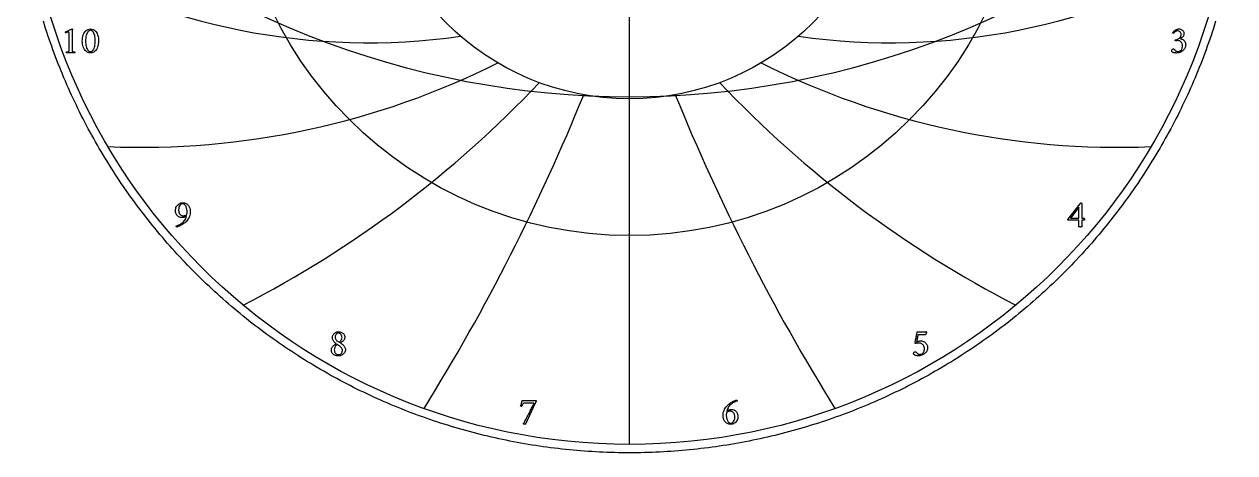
# Model space of a CAD drawing. Header units: millimetres. Extents: x -55 to 55, y -55 to 56.
# Drawn here: x -54 to 54, y -54.8 to -16.5 of the extents above; entities that cross this region are included whole.
import ezdxf

# ---------------------------------------------------------------- set-up
doc = ezdxf.new("R2010")
doc.units = ezdxf.units.MM
for name, color, linetype in [('CUT_OUTER', 1, 'Continuous'), ('ENGRAVE', 7, 'Continuous'), ('ENGRAVE_FINE', 8, 'Continuous'), ('TEXT', 5, 'Continuous')]:
    doc.layers.add(name, color=color, linetype=linetype)

msp = doc.modelspace()

# ---------------------------------------------------------------- linework, layer by layer
at = {"layer": 'CUT_OUTER'}
msp.add_lwpolyline([(52.294, -16.2143), (52.1935, -16.5348), (52.0911, -16.8548), (51.9867, -17.1741), (51.8803, -17.4927), (51.772, -17.8107), (51.6617, -18.1281), (51.5495, -18.4447), (51.4354, -18.7607), (51.3193, -19.0759), (51.2013, -19.3905), (51.0814, -19.7043), (50.9595, -20.0173), (50.8357, -20.3296), (50.71, -20.6412), (50.5824, -20.9519), (50.4529, -21.2619), (50.3215, -21.5711), (50.1882, -21.8794), (50.053, -22.187), (49.9159, -22.4937), (49.7769, -22.7995), (49.6361, -23.1045), (49.4934, -23.4086), (49.3488, -23.7119), (49.2024, -24.0142), (49.0542, -24.3157), (48.904, -24.6162), (48.7521, -24.9158), (48.5983, -25.2145), (48.4426, -25.5122), (48.2852, -25.809), (48.1259, -26.1048), (47.9648, -26.3996), (47.802, -26.6934), (47.6373, -26.9862), (47.4708, -27.278), (47.3025, -27.5687), (47.1325, -27.8585), (46.9606, -28.1471), (46.787, -28.4347), (46.6117, -28.7213), (46.4346, -29.0067), (46.2557, -29.2911), (46.0751, -29.5744), (45.8928, -29.8565), (45.7087, -30.1376), (45.523, -30.4175), (45.3355, -30.6962), (45.1463, -30.9738), (44.9554, -31.2502), (44.7628, -31.5255), (44.5685, -31.7996), (44.3725, -32.0724), (44.1749, -32.3441), (43.9756, -32.6145), (43.7747, -32.8838), (43.5721, -33.1517), (43.3678, -33.4185), (43.162, -33.6839), (42.9545, -33.9481), (42.7454, -34.2111), (42.5346, -34.4727), (42.3223, -34.733), (42.1084, -34.9921), (41.8929, -35.2498), (41.6758, -35.5062), (41.4572, -35.7612), (41.237, -36.0149), (41.0152, -36.2673), (40.7919, -36.5182), (40.5671, -36.7679), (40.3407, -37.0161), (40.1128, -37.2629), (39.8834, -37.5083), (39.6525, -37.7523), (39.4201, -37.9949), (39.1863, -38.2361), (38.9509, -38.4758), (38.7141, -38.7141), (38.4758, -38.9509), (38.2361, -39.1863), (37.9949, -39.4201), (37.7523, -39.6525), (37.5083, -39.8834), (37.2629, -40.1128), (37.0161, -40.3407), (36.7679, -40.5671), (36.5182, -40.7919), (36.2673, -41.0152), (36.0149, -41.237), (35.7612, -41.4572), (35.5062, -41.6758), (35.2498, -41.8929), (34.9921, -42.1084), (34.733, -42.3223), (34.4727, -42.5346), (34.2111, -42.7454), (33.9481, -42.9545), (33.6839, -43.162), (33.4185, -43.3678), (33.1517, -43.5721), (32.8838, -43.7747), (32.6145, -43.9756), (32.3441, -44.1749), (32.0724, -44.3725), (31.7996, -44.5685), (31.5255, -44.7628), (31.2502, -44.9554), (30.9738, -45.1463), (30.6962, -45.3355), (30.4175, -45.523), (30.1376, -45.7087), (29.8565, -45.8928), (29.5744, -46.0751), (29.2911, -46.2557), (29.0067, -46.4346), (28.7213, -46.6117), (28.4347, -46.787), (28.1471, -46.9606), (27.8585, -47.1325), (27.5687, -47.3025), (27.278, -47.4708), (26.9862, -47.6373), (26.6934, -47.802), (26.3996, -47.9648), (26.1048, -48.1259), (25.809, -48.2852), (25.5122, -48.4426), (25.2145, -48.5983), (24.9158, -48.7521), (24.6162, -48.904), (24.3157, -49.0542), (24.0142, -49.2024), (23.7119, -49.3488), (23.4086, -49.4934), (23.1045, -49.6361), (22.7995, -49.7769), (22.4937, -49.9159), (22.187, -50.053), (21.8794, -50.1882), (21.5711, -50.3215), (21.2619, -50.4529), (20.9519, -50.5824), (20.6412, -50.71), (20.3296, -50.8357), (20.0173, -50.9595), (19.7043, -51.0814), (19.3905, -51.2013), (19.0759, -51.3193), (18.7607, -51.4354), (18.4447, -51.5495), (18.1281, -51.6617), (17.8107, -51.772), (17.4927, -51.8803), (17.1741, -51.9867), (16.8548, -52.0911), (16.5348, -52.1935), (16.2143, -52.294), (15.8931, -52.3925), (15.5713, -52.489), (15.249, -52.5836), (14.926, -52.6761), (14.6025, -52.7667), (14.2785, -52.8553), (13.9539, -52.942), (13.6288, -53.0266), (13.3032, -53.1092), (12.977, -53.1898), (12.6504, -53.2685), (12.3233, -53.3451), (11.9958, -53.4197), (11.6678, -53.4923), (11.3393, -53.5629), (11.0105, -53.6314), (10.6812, -53.698), (10.3515, -53.7625), (10.0214, -53.825), (9.691, -53.8855), (9.3602, -53.944), (9.029, -54.0004), (8.6975, -54.0548), (8.3656, -54.1071), (8.0335, -54.1574), (7.701, -54.2057), (7.3683, -54.2519), (7.0353, -54.2961), (6.702, -54.3383), (6.3684, -54.3784), (6.0347, -54.4164), (5.7007, -54.4524), (5.3664, -54.4864), (5.032, -54.5183), (4.6974, -54.5481), (4.3626, -54.5759), (4.0277, -54.6017), (3.6926, -54.6253), (3.3573, -54.647), (3.0219, -54.6665), (2.6865, -54.6841), (2.3509, -54.6995), (2.0152, -54.7129), (1.6794, -54.7242), (1.3436, -54.7335), (1.0078, -54.7407), (0.6719, -54.7459), (0.3359, -54.749), (0, -54.75), (-0.3359, -54.749), (-0.6719, -54.7459), (-1.0078, -54.7407), (-1.3436, -54.7335), (-1.6794, -54.7242), (-2.0152, -54.7129), (-2.3509, -54.6995), (-2.6865, -54.6841), (-3.0219, -54.6665), (-3.3573, -54.647), (-3.6926, -54.6253), (-4.0277, -54.6017), (-4.3626, -54.5759), (-4.6974, -54.5481), (-5.032, -54.5183), (-5.3664, -54.4864), (-5.7007, -54.4524), (-6.0347, -54.4164), (-6.3684, -54.3784), (-6.702, -54.3383), (-7.0353, -54.2961), (-7.3683, -54.2519), (-7.701, -54.2057), (-8.0335, -54.1574), (-8.3656, -54.1071), (-8.6975, -54.0548), (-9.029, -54.0004), (-9.3602, -53.944), (-9.691, -53.8855), (-10.0214, -53.825), (-10.3515, -53.7625), (-10.6812, -53.698), (-11.0105, -53.6314), (-11.3393, -53.5629), (-11.6678, -53.4923), (-11.9958, -53.4197), (-12.3233, -53.3451), (-12.6504, -53.2685), (-12.977, -53.1898), (-13.3032, -53.1092), (-13.6288, -53.0266), (-13.9539, -52.942), (-14.2785, -52.8553), (-14.6025, -52.7667), (-14.926, -52.6761), (-15.249, -52.5836), (-15.5713, -52.489), (-15.8931, -52.3925), (-16.2143, -52.294), (-16.5348, -52.1935), (-16.8548, -52.0911), (-17.1741, -51.9867), (-17.4927, -51.8803), (-17.8107, -51.772), (-18.1281, -51.6617), (-18.4447, -51.5495), (-18.7607, -51.4354), (-19.0759, -51.3193), (-19.3905, -51.2013), (-19.7043, -51.0814), (-20.0173, -50.9595), (-20.3296, -50.8357), (-20.6412, -50.71), (-20.9519, -50.5824), (-21.2619, -50.4529), (-21.5711, -50.3215), (-21.8794, -50.1882), (-22.187, -50.053), (-22.4937, -49.9159), (-22.7995, -49.7769), (-23.1045, -49.6361), (-23.4086, -49.4934), (-23.7119, -49.3488), (-24.0142, -49.2024), (-24.3157, -49.0542), (-24.6162, -48.904), (-24.9158, -48.7521), (-25.2145, -48.5983), (-25.5122, -48.4426), (-25.809, -48.2852), (-26.1048, -48.1259), (-26.3996, -47.9648), (-26.6934, -47.802), (-26.9862, -47.6373), (-27.278, -47.4708), (-27.5687, -47.3025), (-27.8585, -47.1325), (-28.1471, -46.9606), (-28.4347, -46.787), (-28.7213, -46.6117), (-29.0067, -46.4346), (-29.2911, -46.2557), (-29.5744, -46.0751), (-29.8565, -45.8928), (-30.1376, -45.7087), (-30.4175, -45.523), (-30.6962, -45.3355), (-30.9738, -45.1463), (-31.2502, -44.9554), (-31.5255, -44.7628), (-31.7996, -44.5685), (-32.0724, -44.3725), (-32.3441, -44.1749), (-32.6145, -43.9756), (-32.8838, -43.7747), (-33.1517, -43.5721), (-33.4185, -43.3678), (-33.6839, -43.162), (-33.9481, -42.9545), (-34.2111, -42.7454), (-34.4727, -42.5346), (-34.733, -42.3223), (-34.9921, -42.1084), (-35.2498, -41.8929), (-35.5062, -41.6758), (-35.7612, -41.4572), (-36.0149, -41.237), (-36.2673, -41.0152), (-36.5182, -40.7919), (-36.7679, -40.5671), (-37.0161, -40.3407), (-37.2629, -40.1128), (-37.5083, -39.8834), (-37.7523, -39.6525), (-37.9949, -39.4201), (-38.2361, -39.1863), (-38.4758, -38.9509), (-38.7141, -38.7141), (-38.9509, -38.4758), (-39.1863, -38.2361), (-39.4201, -37.9949), (-39.6525, -37.7523), (-39.8834, -37.5083), (-40.1128, -37.2629), (-40.3407, -37.0161), (-40.5671, -36.7679), (-40.7919, -36.5182), (-41.0152, -36.2673), (-41.237, -36.0149), (-41.4572, -35.7612), (-41.6758, -35.5062), (-41.8929, -35.2498), (-42.1084, -34.9921), (-42.3223, -34.733), (-42.5346, -34.4727), (-42.7454, -34.2111), (-42.9545, -33.9481), (-43.162, -33.6839), (-43.3678, -33.4185), (-43.5721, -33.1517), (-43.7747, -32.8838), (-43.9756, -32.6145), (-44.1749, -32.3441), (-44.3725, -32.0724), (-44.5685, -31.7996), (-44.7628, -31.5255), (-44.9554, -31.2502), (-45.1463, -30.9738), (-45.3355, -30.6962), (-45.523, -30.4175), (-45.7087, -30.1376), (-45.8928, -29.8565), (-46.0751, -29.5744), (-46.2557, -29.2911), (-46.4346, -29.0067), (-46.6117, -28.7213), (-46.787, -28.4347), (-46.9606, -28.1471), (-47.1325, -27.8585), (-47.3025, -27.5687), (-47.4708, -27.278), (-47.6373, -26.9862), (-47.802, -26.6934), (-47.9648, -26.3996), (-48.1259, -26.1048), (-48.2852, -25.809), (-48.4426, -25.5122), (-48.5983, -25.2145), (-48.7521, -24.9158), (-48.904, -24.6162), (-49.0542, -24.3157), (-49.2024, -24.0142), (-49.3488, -23.7119), (-49.4934, -23.4086), (-49.6361, -23.1045), (-49.7769, -22.7995), (-49.9159, -22.4937), (-50.053, -22.187), (-50.1882, -21.8794), (-50.3215, -21.5711), (-50.4529, -21.2619), (-50.5824, -20.9519), (-50.71, -20.6412), (-50.8357, -20.3296), (-50.9595, -20.0173), (-51.0814, -19.7043), (-51.2013, -19.3905), (-51.3193, -19.0759), (-51.4354, -18.7607), (-51.5495, -18.4447), (-51.6617, -18.1281), (-51.772, -17.8107), (-51.8803, -17.4927), (-51.9867, -17.1741), (-52.0911, -16.8548), (-52.1935, -16.5348), (-52.294, -16.2143)], dxfattribs=at)
at = {"layer": 'ENGRAVE'}
for points in [[(0, -54), (0, 54)], [(0, -54), (0, -23.1383)]]:
    msp.add_lwpolyline(points, dxfattribs=at)
for radius in [54, 35.3478, 23.1383]:
    msp.add_circle((0, 0), radius, dxfattribs=at)
for centre, radius, start, end in [((-23.3039, 40.3636), 58.4958, 239.415548, 278.083995), ((23.3039, 40.3636), 58.4958, 261.916005, 300.584452), ((-43.5768, 43.5768), 71.0447, 267.619017, 296.620352), ((43.5768, 43.5768), 71.0447, 243.379648, 272.380983), ((-79.5809, 45.946), 98.4562, 297.270124, 316.604347), ((79.5809, 45.946), 98.4562, 223.395653, 242.729876), ((-176.8905, 47.3977), 186.5108, 328.231954, 337.899065), ((176.8905, 47.3977), 186.5108, 202.100935, 211.768046)]:
    msp.add_arc(centre, radius, start, end, dxfattribs=at)
at = {"layer": 'ENGRAVE_FINE'}
msp.add_arc((0, 54.4824), 77.4375, 225.796451, 314.203549, dxfattribs=at)
at = {"layer": 'TEXT'}
for points in [[(-49.9891, -18.6487), (-49.9891, -17.3032), (-49.9901, -17.2702), (-49.9929, -17.2427), (-49.9977, -17.2208), (-50.0044, -17.2044), (-50.0135, -17.1925), (-50.0253, -17.1839), (-50.0399, -17.1788), (-50.0572, -17.1771), (-50.0785, -17.1787), (-50.1049, -17.1835), (-50.1364, -17.1915), (-50.173, -17.2027), (-50.2099, -17.2149), (-50.242, -17.2261), (-50.2695, -17.2362), (-50.2923, -17.2453), (-50.3057, -17.2327), (-50.3153, -17.2189), (-50.321, -17.2037), (-50.3229, -17.1873), (-50.3229, -17.1871), (-50.3229, -17.1865), (-50.3229, -17.1854), (-50.3229, -17.1839), (-50.3225, -17.1778), (-50.3212, -17.1729), (-50.3191, -17.1693), (-50.3161, -17.1669), (-50.2483, -17.1361), (-50.1811, -17.1052), (-50.1146, -17.074), (-50.0487, -17.0426), (-49.9859, -17.0124), (-49.9286, -16.9851), (-49.8769, -16.9605), (-49.8307, -16.9387), (-49.7925, -16.9208), (-49.7647, -16.908), (-49.7473, -16.9004), (-49.7404, -16.8978), (-49.7336, -16.8978), (-49.7257, -16.8991), (-49.7191, -16.9029), (-49.7138, -16.9093), (-49.7098, -16.9182), (-49.7066, -16.928), (-49.7038, -16.937), (-49.7015, -16.9451), (-49.6995, -16.9523), (-49.7004, -16.9575), (-49.703, -16.9732), (-49.7072, -16.9992), (-49.7132, -17.0358), (-49.7191, -17.0819), (-49.7234, -17.1367), (-49.7259, -17.2002), (-49.7268, -17.2725), (-49.7268, -18.6487), (-49.7267, -18.6855), (-49.7264, -18.7211), (-49.7258, -18.7554), (-49.7251, -18.7884), (-49.7235, -18.8193), (-49.7204, -18.8471), (-49.7158, -18.8721), (-49.7098, -18.894), (-49.704, -18.9023), (-49.6936, -18.9102), (-49.6785, -18.9176), (-49.6587, -18.9246), (-49.6362, -18.9309), (-49.6131, -18.9361), (-49.5894, -18.9403), (-49.565, -18.9434), (-49.5421, -18.9456), (-49.5228, -18.9472), (-49.5072, -18.9482), (-49.4952, -18.9485), (-49.4906, -18.9566), (-49.4871, -18.9672), (-49.4846, -18.9804), (-49.4832, -18.9962), (-49.4833, -19.0119), (-49.4854, -19.0251), (-49.4893, -19.0358), (-49.4952, -19.0439), (-49.5452, -19.0406), (-49.5931, -19.0375), (-49.6389, -19.0346), (-49.6825, -19.0319), (-49.7259, -19.0297), (-49.7711, -19.0281), (-49.8179, -19.0272), (-49.8665, -19.0268), (-49.9131, -19.0272), (-49.9576, -19.0281), (-50, -19.0297), (-50.0402, -19.0319), (-50.0809, -19.0346), (-50.1245, -19.0375), (-50.1711, -19.0406), (-50.2207, -19.0439), (-50.2266, -19.0358), (-50.2305, -19.0251), (-50.2326, -19.0119), (-50.2327, -18.9962), (-50.2313, -18.9804), (-50.2288, -18.9672), (-50.2253, -18.9566), (-50.2207, -18.9485), (-50.2087, -18.9482), (-50.1931, -18.9472), (-50.1738, -18.9456), (-50.1509, -18.9434), (-50.1265, -18.9403), (-50.1028, -18.9361), (-50.0797, -18.9309), (-50.0572, -18.9246), (-50.0376, -18.9176), (-50.0232, -18.9102), (-50.0138, -18.9023), (-50.0095, -18.894), (-50.0034, -18.8721), (-49.9985, -18.8471), (-49.9948, -18.8193), (-49.9925, -18.7884), (-49.991, -18.7554), (-49.9899, -18.7211), (-49.9893, -18.6855), (-49.9891, -18.6487)], [(-48.0917, -16.9012), (-47.9788, -16.9104), (-47.875, -16.9378), (-47.7803, -16.9836), (-47.6949, -17.0477), (-47.6188, -17.127), (-47.5526, -17.2184), (-47.4962, -17.322), (-47.4496, -17.4377), (-47.4131, -17.5624), (-47.387, -17.6928), (-47.3713, -17.8289), (-47.3661, -17.9708), (-47.3715, -18.1127), (-47.3874, -18.2489), (-47.414, -18.3793), (-47.4513, -18.5039), (-47.4987, -18.6198), (-47.5556, -18.7237), (-47.6221, -18.8156), (-47.6983, -18.8957), (-47.7835, -18.9605), (-47.8775, -19.0068), (-47.9802, -19.0346), (-48.0917, -19.0439), (-48.2003, -19.0346), (-48.3012, -19.0068), (-48.3945, -18.9605), (-48.48, -18.8957), (-48.557, -18.8156), (-48.6244, -18.7237), (-48.6822, -18.6198), (-48.7304, -18.5039), (-48.7684, -18.3793), (-48.7956, -18.2489), (-48.8118, -18.1127), (-48.8173, -17.9708), (-48.812, -17.8289), (-48.796, -17.6928), (-48.7694, -17.5624), (-48.7321, -17.4377), (-48.6846, -17.322), (-48.6274, -17.2184), (-48.5603, -17.127), (-48.4834, -17.0477), (-48.3976, -16.9836), (-48.3038, -16.9378), (-48.2018, -16.9104), (-48.0917, -16.9012)], [(-48.0747, -17.0238), (-48.1421, -17.0318), (-48.2045, -17.0558), (-48.2621, -17.0957), (-48.3148, -17.1516), (-48.3622, -17.2209), (-48.4038, -17.301), (-48.4397, -17.3921), (-48.4698, -17.4939), (-48.4937, -17.6042), (-48.5107, -17.7205), (-48.5209, -17.8427), (-48.5243, -17.9708), (-48.5209, -18.0976), (-48.5107, -18.2191), (-48.4937, -18.3352), (-48.4698, -18.446), (-48.4401, -18.5488), (-48.4055, -18.6406), (-48.366, -18.7216), (-48.3216, -18.7918), (-48.273, -18.8484), (-48.2207, -18.8889), (-48.1648, -18.9131), (-48.1053, -18.9212), (-48.0336, -18.9129), (-47.9682, -18.888), (-47.9092, -18.8465), (-47.8567, -18.7884), (-47.8104, -18.7164), (-47.7702, -18.6334), (-47.7363, -18.5393), (-47.7085, -18.4341), (-47.6869, -18.3211), (-47.6714, -18.2033), (-47.6622, -18.0809), (-47.6591, -17.9538), (-47.6624, -17.826), (-47.6723, -17.7047), (-47.6888, -17.5901), (-47.7119, -17.482), (-47.7408, -17.3826), (-47.7749, -17.2938), (-47.8141, -17.2157), (-47.8584, -17.1482), (-47.907, -17.0938), (-47.9593, -17.0549), (-48.0152, -17.0316), (-48.0747, -17.0238)], [(49.0285, -16.8978), (49.0721, -16.9009), (49.1179, -16.9101), (49.1658, -16.9256), (49.2158, -16.9472), (49.2651, -16.9748), (49.3108, -17.0081), (49.3528, -17.0472), (49.3913, -17.092), (49.4233, -17.1422), (49.4462, -17.1976), (49.4599, -17.258), (49.4645, -17.3236), (49.4612, -17.3753), (49.4513, -17.4249), (49.4348, -17.4724), (49.4117, -17.5178), (49.384, -17.5606), (49.3538, -17.6004), (49.321, -17.6372), (49.2857, -17.6711), (49.25, -17.7017), (49.2163, -17.729), (49.1844, -17.7528), (49.1545, -17.7733), (49.2031, -17.7833), (49.2533, -17.7997), (49.3053, -17.8224), (49.3589, -17.8516), (49.4114, -17.8871), (49.4598, -17.9287), (49.5042, -17.9765), (49.5446, -18.0304), (49.5781, -18.0906), (49.602, -18.1569), (49.6164, -18.2294), (49.6212, -18.3081), (49.6166, -18.3912), (49.6029, -18.4703), (49.58, -18.5454), (49.548, -18.6164), (49.5084, -18.6828), (49.4628, -18.7441), (49.4113, -18.8003), (49.3538, -18.8514), (49.2915, -18.8971), (49.2256, -18.937), (49.1561, -18.9712), (49.083, -18.9996), (49.0076, -19.0219), (48.9314, -19.0379), (48.8543, -19.0475), (48.7764, -19.0507), (48.742, -19.0495), (48.7036, -19.046), (48.6611, -19.0401), (48.6146, -19.0319), (48.5672, -19.0212), (48.5222, -19.0077), (48.4795, -18.9914), (48.4392, -18.9723), (48.4315, -18.9655), (48.4221, -18.9553), (48.4111, -18.9417), (48.3983, -18.9246), (48.3864, -18.9057), (48.3778, -18.8863), (48.3727, -18.8665), (48.371, -18.8463), (48.3737, -18.8122), (48.3817, -18.7816), (48.395, -18.7543), (48.4136, -18.7305), (48.4356, -18.7111), (48.4592, -18.6973), (48.4842, -18.689), (48.5107, -18.6862), (48.543, -18.6895), (48.5716, -18.6994), (48.5966, -18.7159), (48.618, -18.739), (48.6377, -18.7646), (48.6576, -18.7888), (48.6777, -18.8115), (48.6981, -18.8327), (48.7231, -18.8547), (48.7504, -18.8731), (48.7801, -18.8879), (48.8122, -18.8991), (48.8453, -18.9073), (48.8782, -18.9131), (48.9108, -18.9167), (48.9433, -18.9178), (48.9877, -18.9147), (49.0323, -18.9055), (49.0771, -18.89), (49.1222, -18.8684), (49.1655, -18.8397), (49.2052, -18.8029), (49.2413, -18.7579), (49.2737, -18.7049), (49.3006, -18.6431), (49.3197, -18.5716), (49.3312, -18.4906), (49.3351, -18.4), (49.3312, -18.3339), (49.3197, -18.2719), (49.3006, -18.2139), (49.2737, -18.1599), (49.2408, -18.1106), (49.2035, -18.0666), (49.1616, -18.028), (49.1153, -17.9947), (49.0661, -17.9679), (49.0153, -17.9487), (48.963, -17.9372), (48.9093, -17.9334), (48.8819, -17.9344), (48.8543, -17.9376), (48.8265, -17.9429), (48.7985, -17.9504), (48.772, -17.9583), (48.7487, -17.9649), (48.7286, -17.9702), (48.7117, -17.9742), (48.7027, -17.96), (48.6963, -17.9444), (48.6925, -17.9276), (48.6912, -17.9095), (48.6917, -17.8984), (48.6929, -17.8891), (48.6951, -17.8814), (48.6981, -17.8755), (48.7636, -17.8582), (48.8275, -17.8371), (48.8897, -17.8122), (48.9501, -17.7835), (49.0069, -17.7506), (49.0579, -17.7132), (49.1031, -17.6714), (49.1426, -17.6251), (49.1746, -17.5737), (49.1975, -17.5165), (49.2113, -17.4536), (49.2158, -17.3849), (49.2101, -17.3213), (49.1928, -17.2631), (49.1641, -17.2106), (49.1239, -17.1635), (49.0747, -17.1248), (49.0191, -17.0971), (48.9572, -17.0805), (48.8888, -17.0749), (48.8377, -17.078), (48.79, -17.0873), (48.7457, -17.1027), (48.7049, -17.1243), (48.6677, -17.1492), (48.6346, -17.1746), (48.6055, -17.2003), (48.5805, -17.2265), (48.5593, -17.2505), (48.5418, -17.2695), (48.5278, -17.2837), (48.5175, -17.2929), (48.5107, -17.2915), (48.5039, -17.287), (48.4971, -17.2795), (48.4903, -17.2691), (48.4843, -17.2572), (48.48, -17.2453), (48.4775, -17.2333), (48.4766, -17.2214), (48.504, -17.1826), (48.535, -17.1443), (48.5696, -17.1068), (48.6078, -17.0698), (48.6494, -17.0347), (48.6942, -17.0025), (48.7422, -16.9734), (48.7934, -16.9472), (48.8477, -16.9256), (48.905, -16.9101), (48.9652, -16.9009), (49.0285, -16.8978)], [(-40.4344, -34.4917), (-40.3797, -34.4729), (-40.3215, -34.4508), (-40.2597, -34.4252), (-40.1942, -34.3963), (-40.1268, -34.3631), (-40.0592, -34.3248), (-39.9914, -34.2813), (-39.9234, -34.2328), (-39.8569, -34.1784), (-39.7935, -34.1174), (-39.7334, -34.0498), (-39.6764, -33.9756), (-39.6246, -33.8939), (-39.5798, -33.804), (-39.542, -33.7057), (-39.5112, -33.5992), (-39.5554, -33.6329), (-39.6028, -33.6626), (-39.6533, -33.6883), (-39.7071, -33.7099), (-39.7608, -33.727), (-39.8114, -33.7393), (-39.8588, -33.7466), (-39.903, -33.7491), (-39.9863, -33.745), (-40.0626, -33.7329), (-40.1319, -33.7127), (-40.1942, -33.6843), (-40.25, -33.6497), (-40.2998, -33.6107), (-40.3437, -33.5671), (-40.3816, -33.5191), (-40.4139, -33.4682), (-40.4412, -33.4161), (-40.4633, -33.3626), (-40.4803, -33.3079), (-40.493, -33.254), (-40.5021, -33.2028), (-40.5075, -33.1543), (-40.5093, -33.1087), (-40.5037, -33.0169), (-40.4867, -32.929), (-40.4585, -32.8449), (-40.419, -32.7646), (-40.37, -32.69), (-40.313, -32.6228), (-40.2482, -32.5631), (-40.1755, -32.5108), (-40.0967, -32.4683), (-40.0137, -32.438), (-39.9264, -32.4198), (-39.8348, -32.4137), (-39.7617, -32.4179), (-39.6922, -32.4303), (-39.6263, -32.4511), (-39.564, -32.4802), (-39.5058, -32.516), (-39.452, -32.5572), (-39.4027, -32.6038), (-39.3579, -32.6556), (-39.3179, -32.7117), (-39.283, -32.771), (-39.2532, -32.8335), (-39.2285, -32.8992), (-39.2091, -32.9663), (-39.1953, -33.0333), (-39.187, -33.1), (-39.1842, -33.1666), (-39.1892, -33.2926), (-39.2042, -33.4152), (-39.2292, -33.5345), (-39.2642, -33.6503), (-39.3093, -33.7608), (-39.3643, -33.864), (-39.4293, -33.9601), (-39.5044, -34.0488), (-39.5649, -34.1123), (-39.6304, -34.1732), (-39.7011, -34.2315), (-39.7769, -34.2873), (-39.8556, -34.3398), (-39.9349, -34.3882), (-40.0148, -34.4326), (-40.0954, -34.4729), (-40.1749, -34.5088), (-40.2517, -34.5398), (-40.3257, -34.5659), (-40.3969, -34.5871), (-40.4077, -34.5845), (-40.4165, -34.5768), (-40.4231, -34.5641), (-40.4275, -34.5462), (-40.4305, -34.5274), (-40.4327, -34.5121), (-40.4339, -34.5002), (-40.4344, -34.4917)], [(-39.484, -33.4527), (-39.4808, -33.4252), (-39.478, -33.3973), (-39.4757, -33.369), (-39.4737, -33.3403), (-39.4722, -33.3113), (-39.4712, -33.2824), (-39.4705, -33.2534), (-39.4703, -33.2245), (-39.4718, -33.1676), (-39.4763, -33.1095), (-39.4837, -33.0501), (-39.4942, -32.9894), (-39.5076, -32.9292), (-39.524, -32.8711), (-39.5434, -32.8151), (-39.5657, -32.7612), (-39.5913, -32.7108), (-39.6202, -32.6654), (-39.6526, -32.6248), (-39.6883, -32.5892), (-39.7273, -32.5601), (-39.7692, -32.5393), (-39.8142, -32.5269), (-39.8621, -32.5227), (-39.9371, -32.5321), (-40.0056, -32.5602), (-40.0674, -32.6071), (-40.1227, -32.6726), (-40.1681, -32.7523), (-40.2006, -32.8412), (-40.2201, -32.9396), (-40.2266, -33.0473), (-40.224, -33.1162), (-40.2163, -33.1832), (-40.2036, -33.2482), (-40.1857, -33.3113), (-40.1621, -33.3704), (-40.132, -33.4233), (-40.0956, -33.4701), (-40.0528, -33.5106), (-40.0032, -33.5434), (-39.9464, -33.5668), (-39.8823, -33.5809), (-39.811, -33.5856), (-39.7743, -33.5842), (-39.7356, -33.58), (-39.6951, -33.5731), (-39.6526, -33.5634), (-39.6095, -33.5482), (-39.567, -33.5247), (-39.5252, -33.4928), (-39.484, -33.4527)], [(40.2913, -32.424), (40.304, -32.4252), (40.3147, -32.4291), (40.3235, -32.4355), (40.3305, -32.4444), (40.3357, -32.4546), (40.3394, -32.4648), (40.3416, -32.4751), (40.3424, -32.4853), (40.3424, -33.7968), (40.54, -33.7968), (40.5483, -33.7993), (40.5561, -33.807), (40.5636, -33.8197), (40.5706, -33.8376), (40.5766, -33.8589), (40.5808, -33.8819), (40.5834, -33.9066), (40.5842, -33.933), (40.5836, -33.9505), (40.5817, -33.9654), (40.5785, -33.9777), (40.574, -33.9875), (40.3424, -33.9875), (40.3424, -34.57), (40.341, -34.5706), (40.3368, -34.5721), (40.3299, -34.5748), (40.3202, -34.5785), (40.3044, -34.5823), (40.2789, -34.5849), (40.2439, -34.5865), (40.1993, -34.5871), (40.1472, -34.5853), (40.1099, -34.5802), (40.0875, -34.5717), (40.0801, -34.5598), (40.0801, -33.9875), (39.1433, -33.9875), (39.1353, -33.9819), (39.1284, -33.9752), (39.1226, -33.9674), (39.1178, -33.9586), (39.114, -33.9495), (39.1114, -33.9411), (39.1098, -33.9333), (39.1092, -33.9262), (40.1925, -32.5091), (40.2019, -32.4982), (40.2129, -32.4857), (40.2257, -32.4718), (40.2402, -32.4563), (40.2549, -32.4422), (40.2683, -32.432), (40.2804, -32.426), (40.2913, -32.424)], [(40.0801, -32.8225), (39.3341, -33.7968), (40.0801, -33.7968)], [(-25.9546, -43.9347), (-25.8813, -43.9383), (-25.8111, -43.9491), (-25.7441, -43.9672), (-25.6804, -43.9926), (-25.6213, -44.0247), (-25.5684, -44.0633), (-25.5217, -44.1082), (-25.4811, -44.1595), (-25.4483, -44.217), (-25.4249, -44.2804), (-25.4108, -44.3498), (-25.4062, -44.4252), (-25.41, -44.4878), (-25.4215, -44.5461), (-25.4407, -44.6002), (-25.4675, -44.65), (-25.4997, -44.696), (-25.5352, -44.7386), (-25.5738, -44.7778), (-25.6157, -44.8135), (-25.6586, -44.8463), (-25.7004, -44.8765), (-25.7412, -44.9042), (-25.7809, -44.9293), (-25.7898, -44.9332), (-25.7928, -44.9379), (-25.7898, -44.9434), (-25.7809, -44.9498), (-25.7299, -44.9792), (-25.6791, -45.0128), (-25.6285, -45.0507), (-25.5782, -45.0929), (-25.5301, -45.1384), (-25.4862, -45.1865), (-25.4466, -45.2372), (-25.4113, -45.2904), (-25.3822, -45.3456), (-25.3615, -45.402), (-25.349, -45.4597), (-25.3448, -45.5187), (-25.3504, -45.6), (-25.367, -45.6771), (-25.3947, -45.7499), (-25.4334, -45.8184), (-25.4812, -45.8813), (-25.536, -45.9372), (-25.5979, -45.9861), (-25.6668, -46.0279), (-25.7405, -46.0615), (-25.8171, -46.0854), (-25.8964, -46.0998), (-25.9784, -46.1046), (-26.0663, -46.1003), (-26.1492, -46.0875), (-26.2272, -46.0663), (-26.3004, -46.0364), (-26.3671, -45.999), (-26.426, -45.9547), (-26.477, -45.9036), (-26.5201, -45.8457), (-26.5543, -45.782), (-26.5788, -45.7137), (-26.5935, -45.6407), (-26.5984, -45.5629), (-26.5954, -45.5097), (-26.5865, -45.4591), (-26.5716, -45.4109), (-26.5507, -45.3654), (-26.5254, -45.3224), (-26.4971, -45.2819), (-26.4658, -45.244), (-26.4315, -45.2087), (-26.3956, -45.1759), (-26.3595, -45.1457), (-26.3232, -45.118), (-26.2867, -45.0929), (-26.2517, -45.0701), (-26.2199, -45.0494), (-26.1912, -45.0309), (-26.1658, -45.0145), (-26.1607, -45.0096), (-26.159, -45.0051), (-26.1607, -45.0011), (-26.1658, -44.9975), (-26.2006, -44.9748), (-26.2369, -44.9477), (-26.2747, -44.916), (-26.314, -44.88), (-26.3525, -44.84), (-26.3881, -44.7969), (-26.4206, -44.7506), (-26.4502, -44.7011), (-26.4748, -44.6487), (-26.4924, -44.5938), (-26.5029, -44.5363), (-26.5064, -44.4763), (-26.5017, -44.406), (-26.4873, -44.3383), (-26.4633, -44.2732), (-26.4298, -44.2106), (-26.3884, -44.1521), (-26.3408, -44.0995), (-26.287, -44.0525), (-26.2271, -44.0113), (-26.1628, -43.9778), (-26.096, -43.9538), (-26.0266, -43.9395), (-25.9546, -43.9347)], [(-25.9716, -44.0505), (-26.029, -44.0573), (-26.0819, -44.0777), (-26.1304, -44.1118), (-26.1743, -44.1595), (-26.2108, -44.2165), (-26.2369, -44.2787), (-26.2526, -44.346), (-26.2578, -44.4184), (-26.254, -44.479), (-26.2429, -44.5346), (-26.2242, -44.5854), (-26.1982, -44.6313), (-26.167, -44.6727), (-26.133, -44.7101), (-26.0963, -44.7434), (-26.0568, -44.7727), (-26.0172, -44.7988), (-25.9801, -44.8229), (-25.9457, -44.8448), (-25.9137, -44.8646), (-25.9099, -44.8661), (-25.9052, -44.8672), (-25.8997, -44.8678), (-25.8933, -44.868), (-25.8918, -44.868), (-25.8907, -44.868), (-25.8901, -44.868), (-25.8899, -44.868), (-25.885, -44.8678), (-25.8805, -44.8672), (-25.8765, -44.8661), (-25.8728, -44.8646), (-25.8243, -44.8284), (-25.7809, -44.788), (-25.7425, -44.7433), (-25.7093, -44.6943), (-25.6825, -44.6411), (-25.6633, -44.5836), (-25.6519, -44.5219), (-25.648, -44.4559), (-25.6505, -44.4069), (-25.6578, -44.3588), (-25.6701, -44.3115), (-25.6872, -44.2651), (-25.7088, -44.221), (-25.7345, -44.1808), (-25.7642, -44.1444), (-25.7979, -44.1118), (-25.8356, -44.085), (-25.8771, -44.0658), (-25.9225, -44.0543), (-25.9716, -44.0505)], [(25.9716, -44.759), (26.0667, -44.7646), (26.1543, -44.7812), (26.2345, -44.8088), (26.3072, -44.8476), (26.3722, -44.8948), (26.4294, -44.9477), (26.4787, -45.0063), (26.5201, -45.0707), (26.5529, -45.1385), (26.5763, -45.2074), (26.5903, -45.2773), (26.595, -45.3483), (26.5904, -45.4315), (26.5767, -45.5106), (26.5538, -45.5856), (26.5218, -45.6566), (26.4822, -45.7231), (26.4366, -45.7844), (26.3851, -45.8406), (26.3276, -45.8917), (26.2653, -45.9373), (26.1994, -45.9773), (26.1299, -46.0114), (26.0568, -46.0399), (25.9814, -46.0622), (25.9052, -46.0782), (25.8281, -46.0878), (25.7502, -46.0909), (25.7158, -46.0898), (25.6774, -46.0863), (25.6349, -46.0804), (25.5884, -46.0722), (25.541, -46.0615), (25.496, -46.0479), (25.4533, -46.0317), (25.413, -46.0126), (25.4053, -46.0058), (25.3959, -45.9956), (25.3849, -45.9819), (25.3721, -45.9649), (25.3602, -45.946), (25.3517, -45.9266), (25.3465, -45.9068), (25.3448, -45.8866), (25.3475, -45.8525), (25.3555, -45.8218), (25.3688, -45.7946), (25.3874, -45.7707), (25.4095, -45.7514), (25.433, -45.7375), (25.458, -45.7292), (25.4845, -45.7265), (25.5168, -45.7298), (25.5454, -45.7397), (25.5704, -45.7562), (25.5918, -45.7793), (25.6115, -45.8049), (25.6314, -45.8291), (25.6515, -45.8518), (25.6719, -45.8729), (25.6969, -45.895), (25.7242, -45.9134), (25.7539, -45.9282), (25.786, -45.9394), (25.8191, -45.9476), (25.852, -45.9534), (25.8847, -45.9569), (25.9171, -45.9581), (25.9615, -45.955), (26.0061, -45.9457), (26.0509, -45.9303), (26.096, -45.9087), (26.1393, -45.88), (26.179, -45.8431), (26.2151, -45.7982), (26.2476, -45.7452), (26.2744, -45.6833), (26.2935, -45.6119), (26.305, -45.5309), (26.3089, -45.4403), (26.3056, -45.387), (26.2957, -45.3326), (26.2792, -45.2771), (26.2561, -45.2206), (26.2257, -45.1657), (26.1875, -45.115), (26.1414, -45.0686), (26.0875, -45.0264), (26.0246, -44.9914), (25.952, -44.9664), (25.8697, -44.9514), (25.7775, -44.9464), (25.7479, -44.9473), (25.7136, -44.9502), (25.6746, -44.955), (25.631, -44.9617), (25.5882, -44.9697), (25.5518, -44.9783), (25.5218, -44.9876), (25.4981, -44.9975), (25.4931, -44.9965), (25.4883, -44.9936), (25.4838, -44.9889), (25.4794, -44.9821), (25.4757, -44.9744), (25.473, -44.9664), (25.4714, -44.9582), (25.4709, -44.9498), (25.4896, -44.8561), (25.5084, -44.7624), (25.5271, -44.6688), (25.5458, -44.5751), (25.5642, -44.483), (25.582, -44.3941), (25.5992, -44.3084), (25.6157, -44.2259), (25.6309, -44.1487), (25.6442, -44.079), (25.6556, -44.0167), (25.6651, -43.9619), (26.1556, -43.9619), (26.1899, -43.9615), (26.2246, -43.9602), (26.2597, -43.9581), (26.2952, -43.9551), (26.3295, -43.9516), (26.3608, -43.9479), (26.3891, -43.9439), (26.4145, -43.9398), (26.4353, -43.936), (26.4502, -43.9334), (26.4592, -43.9318), (26.4622, -43.9313), (26.4704, -43.9362), (26.4779, -43.9406), (26.4848, -43.9447), (26.4911, -43.9483), (26.4963, -43.9521), (26.5001, -43.9568), (26.5023, -43.9623), (26.503, -43.9687), (26.5023, -43.9759), (26.5001, -43.987), (26.4963, -44.0023), (26.4911, -44.0215), (26.4845, -44.0434), (26.4766, -44.0662), (26.4675, -44.0902), (26.4571, -44.1152), (26.4454, -44.1399), (26.4328, -44.1629), (26.419, -44.1842), (26.4043, -44.2038), (26.3685, -44.2072), (26.3293, -44.2106), (26.2867, -44.214), (26.2407, -44.2174), (26.1909, -44.2204), (26.1368, -44.2225), (26.0785, -44.2238), (26.0159, -44.2242), (25.7366, -44.2242), (25.7214, -44.2995), (25.7064, -44.3754), (25.6916, -44.4519), (25.677, -44.5291), (25.6624, -44.6056), (25.6476, -44.6803), (25.6326, -44.753), (25.6174, -44.8237), (25.6541, -44.8107), (25.6961, -44.7986), (25.7435, -44.7877), (25.7962, -44.7778), (25.8487, -44.7696), (25.8954, -44.7637), (25.9364, -44.7602), (25.9716, -44.759)], [(-25.9716, -45.9853), (-25.894, -45.979), (-25.8247, -45.9598), (-25.7637, -45.9279), (-25.711, -45.8832), (-25.6686, -45.828), (-25.6382, -45.7648), (-25.62, -45.6935), (-25.614, -45.614), (-25.6176, -45.5637), (-25.6284, -45.5148), (-25.6465, -45.4675), (-25.6719, -45.4216), (-25.7021, -45.3777), (-25.7349, -45.3364), (-25.7702, -45.2977), (-25.8081, -45.2615), (-25.8467, -45.2282), (-25.8839, -45.198), (-25.9199, -45.1711), (-25.9546, -45.1474), (-25.9855, -45.1273), (-26.01, -45.1116), (-26.0281, -45.1001), (-26.0398, -45.0929), (-26.0461, -45.0899), (-26.0517, -45.0877), (-26.0564, -45.0865), (-26.0602, -45.086), (-26.0649, -45.0863), (-26.0687, -45.0869), (-26.0717, -45.088), (-26.0738, -45.0895), (-26.1374, -45.1335), (-26.1918, -45.1806), (-26.237, -45.2306), (-26.2731, -45.2836), (-26.3007, -45.3413), (-26.3204, -45.4054), (-26.3322, -45.4759), (-26.3361, -45.5527), (-26.3327, -45.6184), (-26.3225, -45.6792), (-26.3055, -45.7351), (-26.2816, -45.7861), (-26.2526, -45.8317), (-26.2199, -45.8717), (-26.1836, -45.9058), (-26.1437, -45.9343), (-26.1016, -45.9566), (-26.0589, -45.9726), (-26.0156, -45.9822), (-25.9716, -45.9853)], [(-8.564, -50.0852), (-8.531, -50.0849), (-8.4967, -50.0839), (-8.4612, -50.0823), (-8.4243, -50.0801), (-8.3907, -50.0779), (-8.3647, -50.0763), (-8.3464, -50.0753), (-8.3358, -50.075), (-8.3268, -50.0769), (-8.3204, -50.0826), (-8.3166, -50.0922), (-8.3153, -50.1056), (-8.3173, -50.1243), (-8.323, -50.1461), (-8.3326, -50.1711), (-8.346, -50.1993), (-8.3615, -50.2297), (-8.3775, -50.2611), (-8.3939, -50.2935), (-8.4107, -50.3271), (-9.2862, -52.1972), (-9.2921, -52.2017), (-9.2998, -52.2049), (-9.3092, -52.2068), (-9.3202, -52.2074), (-9.34, -52.2062), (-9.362, -52.2027), (-9.386, -52.1969), (-9.4122, -52.1887), (-9.4361, -52.179), (-9.4531, -52.1687), (-9.4633, -52.1577), (-9.4667, -52.1461), (-9.4231, -52.078), (-9.3773, -52.003), (-9.3294, -51.9213), (-9.2794, -51.8327), (-9.2279, -51.7395), (-9.1759, -51.6436), (-9.1232, -51.5453), (-9.0699, -51.4444), (-9.0169, -51.3426), (-8.9651, -51.2417), (-8.9147, -51.1416), (-8.8655, -51.0424), (-8.8182, -50.9459), (-8.7735, -50.8538), (-8.7313, -50.7662), (-8.6917, -50.683), (-8.6553, -50.6062), (-8.6228, -50.5374), (-8.594, -50.4767), (-8.5691, -50.4241), (-8.549, -50.3817), (-8.5346, -50.3513), (-8.526, -50.3331), (-8.5231, -50.3271), (-9.3679, -50.3271), (-9.4143, -50.3309), (-9.4548, -50.3424), (-9.4893, -50.3615), (-9.5178, -50.3884), (-9.5425, -50.4235), (-9.5655, -50.4676), (-9.5868, -50.5206), (-9.6064, -50.5825), (-9.6102, -50.5915), (-9.6183, -50.5979), (-9.6307, -50.6017), (-9.6473, -50.603), (-9.6531, -50.6026), (-9.6605, -50.6013), (-9.6693, -50.5991), (-9.6796, -50.5962), (-9.6899, -50.5928), (-9.6988, -50.5894), (-9.7061, -50.5859), (-9.712, -50.5825), (-9.6902, -50.5141), (-9.669, -50.445), (-9.6484, -50.3753), (-9.6285, -50.3049), (-9.6103, -50.2382), (-9.5949, -50.1793), (-9.5822, -50.1283), (-9.5723, -50.0852)], [(9.0682, -50.8755), (9.1515, -50.8795), (9.2278, -50.8917), (9.2971, -50.9119), (9.3594, -50.9402), (9.4152, -50.9748), (9.465, -51.0139), (9.5089, -51.0574), (9.5468, -51.1054), (9.5792, -51.1563), (9.6068, -51.2085), (9.6295, -51.2619), (9.6473, -51.3166), (9.6607, -51.3706), (9.6703, -51.4218), (9.676, -51.4702), (9.6779, -51.5159), (9.6723, -51.6063), (9.6553, -51.6935), (9.6271, -51.7775), (9.5876, -51.8583), (9.5387, -51.9336), (9.482, -52.0013), (9.4177, -52.0614), (9.3458, -52.1137), (9.2675, -52.1562), (9.1844, -52.1866), (9.0964, -52.2048), (9.0034, -52.2108), (8.9303, -52.2067), (8.8608, -52.1942), (8.7949, -52.1735), (8.7326, -52.1444), (8.6744, -52.1085), (8.6206, -52.0673), (8.5714, -52.0208), (8.5265, -51.969), (8.4864, -51.9129), (8.4512, -51.8536), (8.4208, -51.7911), (8.3954, -51.7254), (8.3753, -51.6582), (8.3609, -51.5913), (8.3523, -51.5245), (8.3494, -51.458), (8.3545, -51.332), (8.3698, -51.2093), (8.3954, -51.0901), (8.4312, -50.9743), (8.4767, -50.8638), (8.5316, -50.7605), (8.5959, -50.6645), (8.6696, -50.5757), (8.7315, -50.5123), (8.7978, -50.4514), (8.8686, -50.3931), (8.9438, -50.3373), (9.0217, -50.2847), (9.1005, -50.2359), (9.1801, -50.191), (9.2606, -50.1499), (9.3401, -50.1135), (9.4169, -50.0826), (9.4909, -50.0573), (9.5621, -50.0375), (9.573, -50.04), (9.5817, -50.0473), (9.5883, -50.0595), (9.5928, -50.0767), (9.5957, -50.0949), (9.5979, -50.1103), (9.5991, -50.123), (9.5996, -50.1329), (9.545, -50.1516), (9.4867, -50.1738), (9.4249, -50.1993), (9.3594, -50.2283), (9.292, -50.2615), (9.2244, -50.2998), (9.1566, -50.3432), (9.0886, -50.3918), (9.0222, -50.4462), (8.9592, -50.5072), (8.8995, -50.5748), (8.8433, -50.649), (8.792, -50.7306), (8.7471, -50.8206), (8.7086, -50.9188), (8.6764, -51.0254), (8.722, -50.9916), (8.7701, -50.9619), (8.8208, -50.9363), (8.874, -50.9147), (8.927, -50.8975), (8.977, -50.8853), (9.0241, -50.8779), (9.0682, -50.8755)], [(8.6492, -51.1719), (8.646, -51.1993), (8.6432, -51.2272), (8.6409, -51.2555), (8.6389, -51.2843), (8.6375, -51.3132), (8.6364, -51.3422), (8.6358, -51.3711), (8.6355, -51.4001), (8.637, -51.4569), (8.6415, -51.5151), (8.649, -51.5745), (8.6594, -51.6351), (8.6729, -51.6954), (8.6896, -51.7535), (8.7095, -51.8095), (8.7326, -51.8634), (8.7589, -51.9137), (8.7884, -51.9592), (8.8211, -51.9997), (8.857, -52.0354), (8.8959, -52.0645), (8.9379, -52.0852), (8.9828, -52.0977), (9.0307, -52.1018), (9.1071, -52.0924), (9.1763, -52.0643), (9.2383, -52.0175), (9.293, -51.9519), (9.3377, -51.8723), (9.3696, -51.7833), (9.3888, -51.685), (9.3952, -51.5772), (9.3925, -51.507), (9.3845, -51.4393), (9.3712, -51.3741), (9.3526, -51.3115), (9.3282, -51.2532), (9.2977, -51.2008), (9.2609, -51.1544), (9.218, -51.1139), (9.1684, -51.0812), (9.1116, -51.0577), (9.0475, -51.0437), (8.9762, -51.039), (8.9395, -51.0404), (8.9008, -51.0445), (8.8603, -51.0515), (8.8178, -51.0611), (8.7747, -51.0764), (8.7322, -51.0999), (8.6904, -51.1317), (8.6492, -51.1719)]]:
    msp.add_lwpolyline(points, close=True, dxfattribs=at)

doc.saveas('drawing.dxf')
